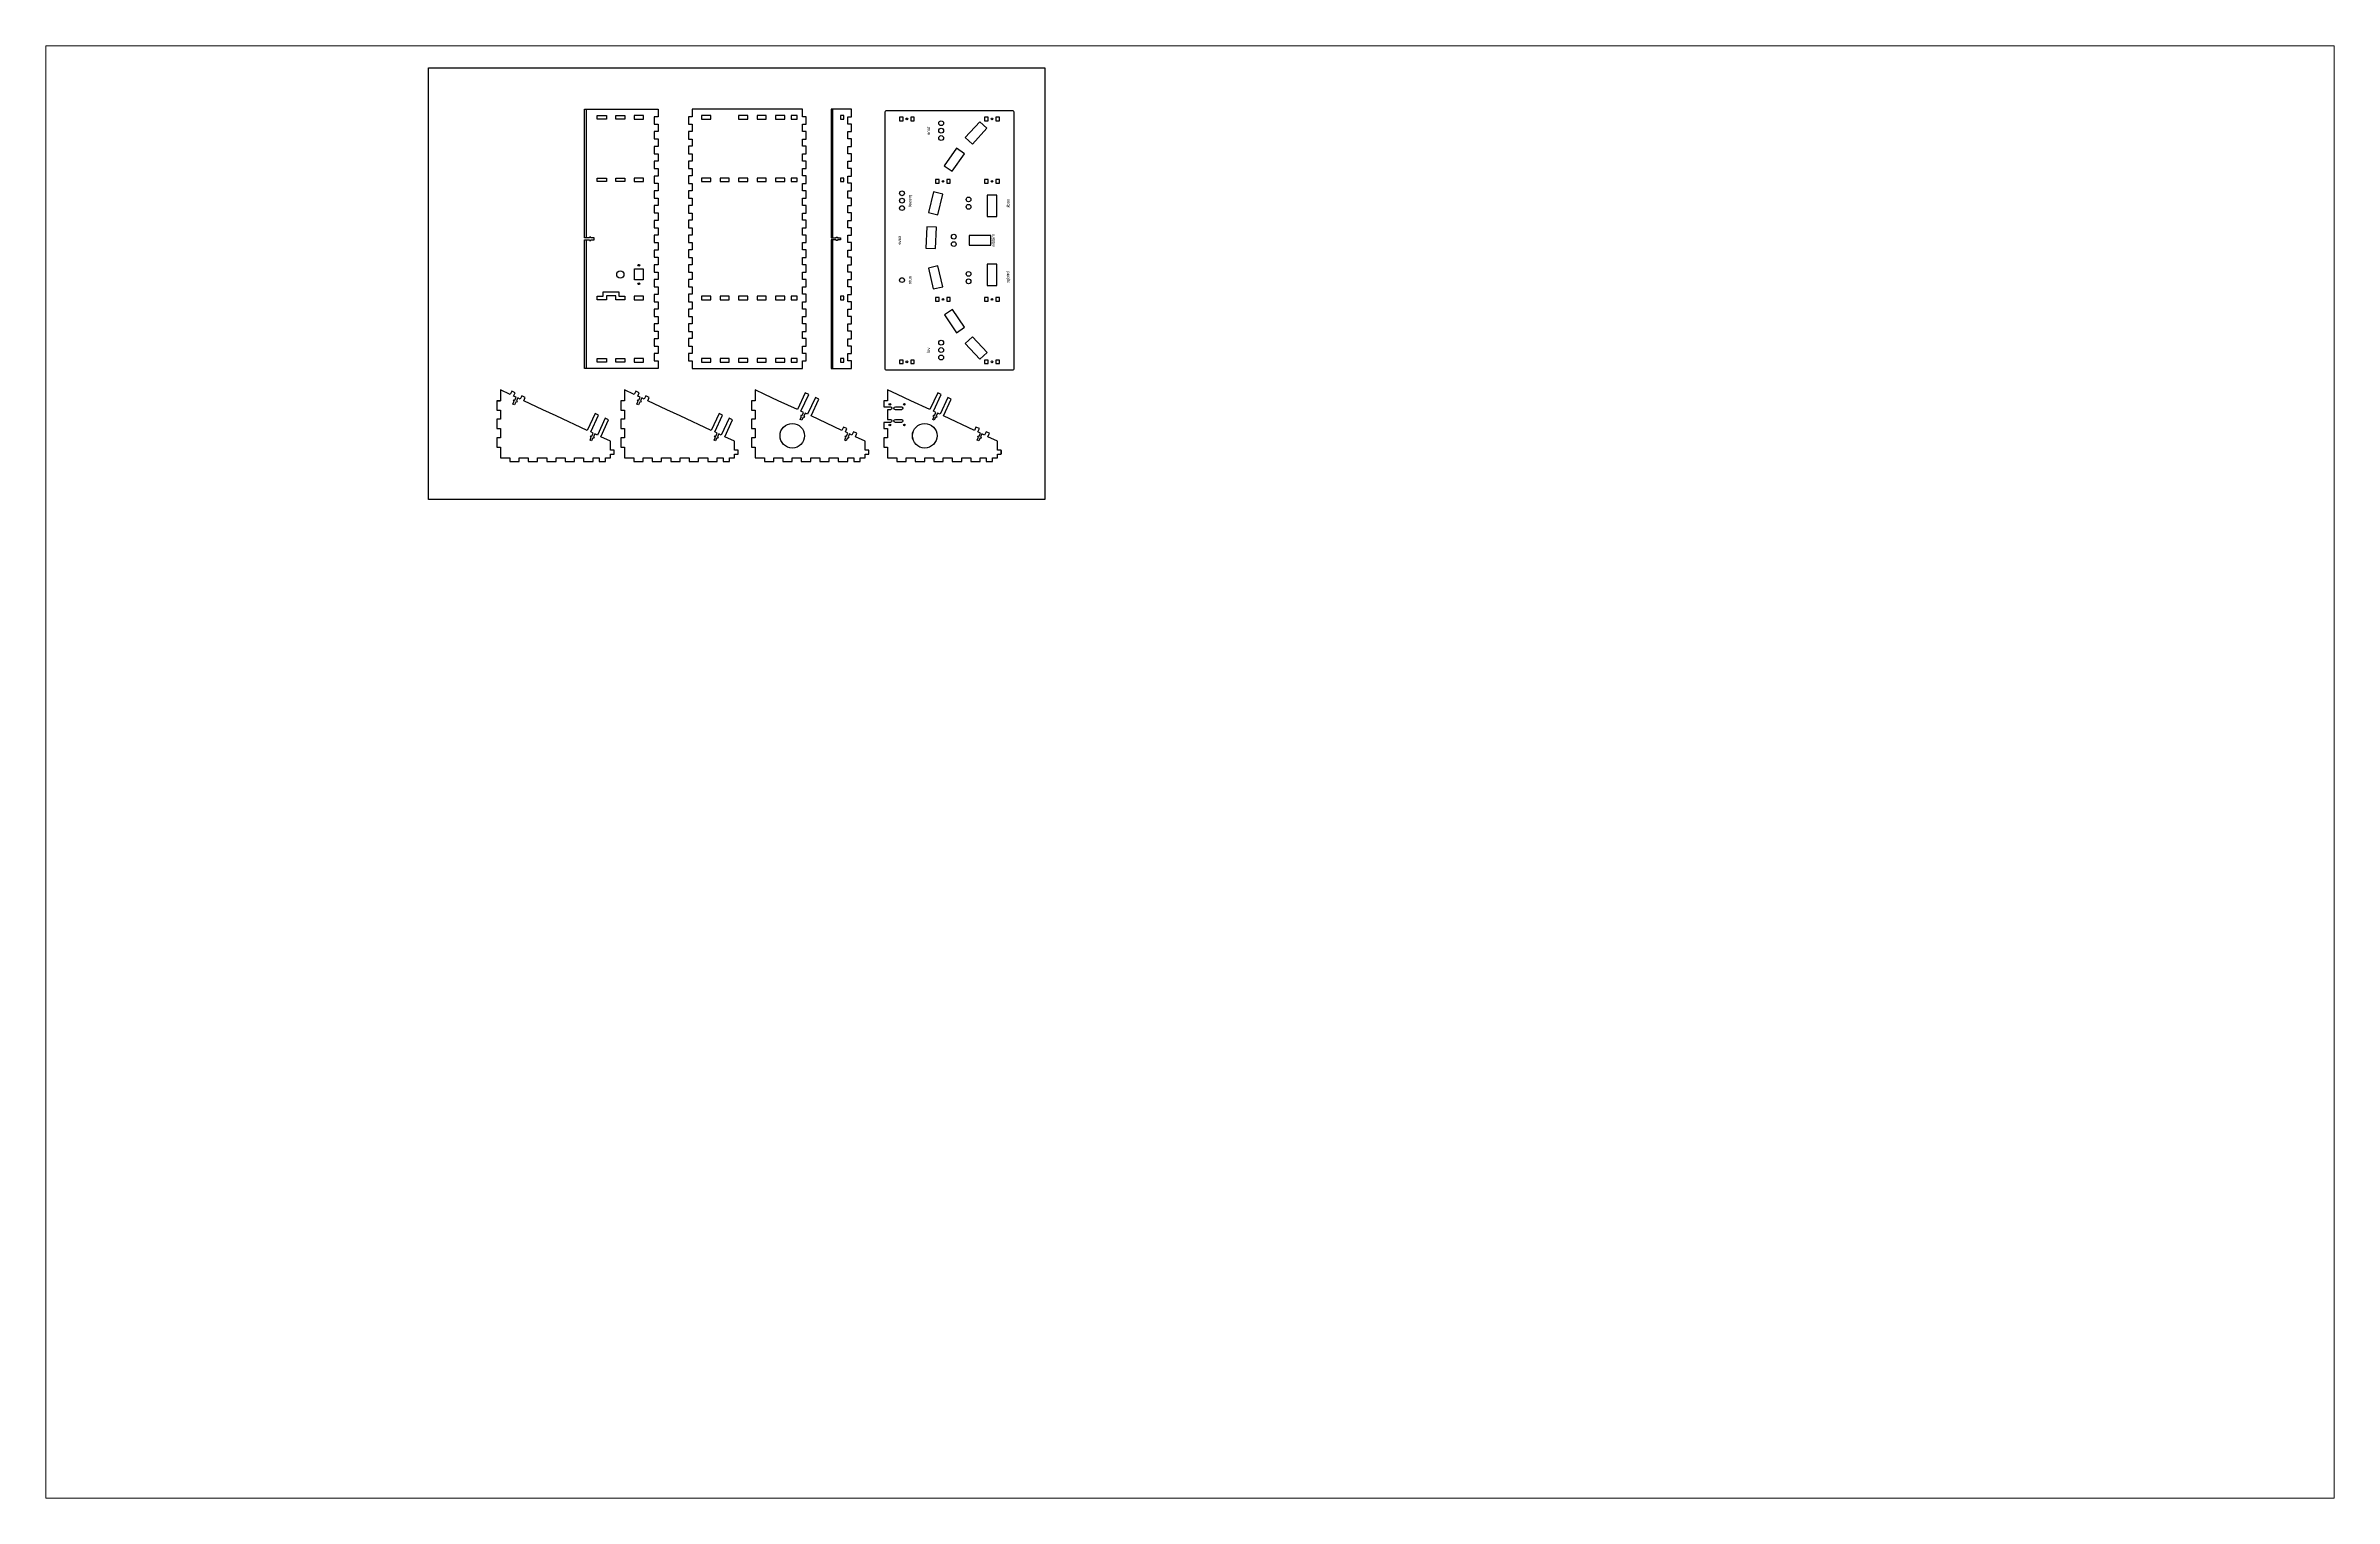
# Paper-space layout 'Sheet1' of a CAD drawing. Header units: millimetres. Extents: x 40 to 364, y 26 to 231.
# The model-space entities are those that its viewports show. They can reach past a viewport. Long polylines and large blocks are cut down to what shows.
import ezdxf
from ezdxf.enums import TextEntityAlignment as Align

# ---------------------------------------------------------------- set-up
doc = ezdxf.new("R2010")
doc.units = ezdxf.units.MM
doc.layers.get('0').update_dxf_attribs({"color": 5})
doc.layers.add('Holes', color=1, linetype='Continuous')
doc.layers.add('text', color=250, linetype='Continuous')
doc.layers.add('TabGuides', color=3, linetype='Continuous', plot=False)
doc.styles.get("Standard").update_dxf_attribs({"font": 'Arial.ttf'})

msp = doc.modelspace()

# ---------------------------------------------------------------- linework, layer by layer
for points in [[(-524, 325.2), (-521.1, 325.2), (-516, 325.2), (-516, 323.9), (-513.8, 323.9), (-513.8, 325.2), (-508.8, 325.2), (-508.8, 328), (-513.8, 328), (-513.8, 329.2), (-516, 329.2), (-516, 328), (-521.1, 328), (-524, 328), (-524, 536.7), (-405, 536.7), (-405, 524.5), (-411, 524.5), (-411, 512.7), (-405, 512.7), (-405, 500.5), (-411, 500.5), (-411, 488.7), (-405, 488.7), (-405, 476.5), (-411, 476.5), (-411, 464.7), (-405, 464.7), (-405, 452.5), (-411, 452.5), (-411, 440.7), (-405, 440.7), (-405, 428.5), (-411, 428.5), (-411, 416.7), (-405, 416.7), (-405, 404.5), (-411, 404.5), (-411, 392.7), (-405, 392.7), (-405, 380.5), (-411, 380.5), (-411, 368.7), (-405, 368.7), (-405, 356.5), (-411, 356.5), (-411, 344.7), (-405, 344.7), (-405, 332.5), (-411, 332.5), (-411, 320.7), (-405, 320.7), (-405, 308.5), (-411, 308.5), (-411, 296.7), (-405, 296.7), (-405, 284.5), (-411, 284.5), (-411, 272.7), (-405, 272.7), (-405, 260.5), (-411, 260.5), (-411, 248.7), (-405, 248.7), (-405, 236.5), (-411, 236.5), (-411, 224.7), (-405, 224.7), (-405, 212.5), (-411, 212.5), (-411, 200.7), (-405, 200.7), (-405, 188.5), (-411, 188.5), (-411, 176.7), (-405, 176.7), (-405, 164.5), (-411, 164.5), (-411, 152.7), (-405, 152.7), (-405, 140.5), (-411, 140.5), (-411, 128.7), (-405, 128.7), (-405, 116.5), (-524, 116.5)], [(-349.4, 524.7), (-355.4, 524.7), (-355.4, 512.5), (-349.4, 512.5), (-349.4, 500.7), (-355.4, 500.7), (-355.4, 488.5), (-349.4, 488.5), (-349.4, 476.7), (-355.4, 476.7), (-355.4, 464.5), (-349.4, 464.5), (-349.4, 452.7), (-355.4, 452.7), (-355.4, 440.5), (-349.4, 440.5), (-349.4, 428.7), (-355.4, 428.7), (-355.4, 416.5), (-349.4, 416.5), (-349.4, 404.7), (-355.4, 404.7), (-355.4, 392.5), (-349.4, 392.5), (-349.4, 380.7), (-355.4, 380.7), (-355.4, 368.5), (-349.4, 368.5), (-349.4, 356.7), (-355.4, 356.7), (-355.4, 344.5), (-349.4, 344.5), (-349.4, 332.7), (-355.4, 332.7), (-355.4, 320.5), (-349.4, 320.5), (-349.4, 308.7), (-355.4, 308.7), (-355.4, 296.5), (-349.4, 296.5), (-349.4, 284.7), (-355.4, 284.7), (-355.4, 272.5), (-349.4, 272.5), (-349.4, 260.7), (-355.4, 260.7), (-355.4, 248.5), (-349.4, 248.5), (-349.4, 236.7), (-355.4, 236.7), (-355.4, 224.5), (-349.4, 224.5), (-349.4, 212.7), (-355.4, 212.7), (-355.4, 200.5), (-349.4, 200.5), (-349.4, 188.7), (-355.4, 188.7), (-355.4, 176.5), (-349.4, 176.5), (-349.4, 164.7), (-355.4, 164.7), (-355.4, 152.5), (-349.4, 152.5), (-349.4, 140.7), (-355.4, 140.7), (-355.4, 128.5), (-349.4, 128.5), (-349.4, 116.5), (-170.8, 116.5), (-170.8, 128.5), (-164.8, 128.5), (-164.8, 140.7), (-170.8, 140.7), (-170.8, 152.5), (-164.8, 152.5), (-164.8, 164.7), (-170.8, 164.7), (-170.8, 176.5), (-164.8, 176.5), (-164.8, 188.7), (-170.8, 188.7), (-170.8, 200.5), (-164.8, 200.5), (-164.8, 212.7), (-170.8, 212.7), (-170.8, 224.5), (-164.8, 224.5), (-164.8, 236.7), (-170.8, 236.7), (-170.8, 248.5), (-164.8, 248.5), (-164.8, 260.7), (-170.8, 260.7), (-170.8, 272.5), (-164.8, 272.5), (-164.8, 284.7), (-170.8, 284.7), (-170.8, 296.5), (-164.8, 296.5), (-164.8, 308.7), (-170.8, 308.7), (-170.8, 320.5), (-164.8, 320.5), (-164.8, 332.7), (-170.8, 332.7), (-170.8, 344.5), (-164.8, 344.5), (-164.8, 356.7), (-170.8, 356.7), (-170.8, 368.5), (-164.8, 368.5), (-164.8, 380.7), (-170.8, 380.7), (-170.8, 392.5), (-164.8, 392.5), (-164.8, 404.7), (-170.8, 404.7), (-170.8, 416.5), (-164.8, 416.5), (-164.8, 428.7), (-170.8, 428.7), (-170.8, 440.5), (-164.8, 440.5), (-164.8, 452.7), (-170.8, 452.7), (-170.8, 464.5), (-164.8, 464.5), (-164.8, 476.7), (-170.8, 476.7), (-170.8, 488.5), (-164.8, 488.5), (-164.8, 500.7), (-170.8, 500.7), (-170.8, 512.5), (-164.8, 512.5), (-164.8, 524.7), (-170.8, 524.7), (-170.8, 536.7), (-349.4, 536.7)], [(-116.2, 325.2), (-121.3, 325.2), (-124.2, 325.2), (-124.2, 116.5), (-91.2, 116.5), (-91.2, 128.7), (-97.2, 128.7), (-97.2, 140.5), (-91.2, 140.5), (-91.2, 152.7), (-97.2, 152.7), (-97.2, 164.5), (-91.2, 164.5), (-91.2, 176.7), (-97.2, 176.7), (-97.2, 188.5), (-91.2, 188.5), (-91.2, 200.7), (-97.2, 200.7), (-97.2, 212.5), (-91.2, 212.5), (-91.2, 224.7), (-97.2, 224.7), (-97.2, 236.5), (-91.2, 236.5), (-91.2, 248.7), (-97.2, 248.7), (-97.2, 260.5), (-91.2, 260.5), (-91.2, 272.7), (-97.2, 272.7), (-97.2, 284.5), (-91.2, 284.5), (-91.2, 296.7), (-97.2, 296.7), (-97.2, 308.5), (-91.2, 308.5), (-91.2, 320.7), (-97.2, 320.7), (-97.2, 332.5), (-91.2, 332.5), (-91.2, 344.7), (-97.2, 344.7), (-97.2, 356.5), (-91.2, 356.5), (-91.2, 368.7), (-97.2, 368.7), (-97.2, 380.5), (-91.2, 380.5), (-91.2, 392.7), (-97.2, 392.7), (-97.2, 404.5), (-91.2, 404.5), (-91.2, 416.7), (-97.2, 416.7), (-97.2, 428.5), (-91.2, 428.5), (-91.2, 440.7), (-97.2, 440.7), (-97.2, 452.5), (-91.2, 452.5), (-91.2, 464.7), (-97.2, 464.7), (-97.2, 476.5), (-91.2, 476.5), (-91.2, 488.7), (-97.2, 488.7), (-97.2, 500.5), (-91.2, 500.5), (-91.2, 512.7), (-97.2, 512.7), (-97.2, 524.5), (-91.2, 524.5), (-91.2, 536.7), (-124.2, 536.7), (-124.2, 328), (-121.3, 328), (-116.2, 328), (-116.2, 329.2), (-114, 329.2), (-114, 328), (-109, 328), (-109, 325.2), (-114, 325.2), (-114, 323.9), (-116.2, 323.9)], [(-660.6, -11.1), (-660.6, -28.5), (-645.6, -28.5), (-645.6, -34.5), (-630.4, -34.5), (-630.4, -28.5), (-615.6, -28.5), (-615.6, -34.5), (-600.4, -34.5), (-600.4, -28.5), (-585.6, -28.5), (-585.6, -34.5), (-570.4, -34.5), (-570.4, -28.5), (-555.6, -28.5), (-555.6, -34.5), (-540.4, -34.5), (-540.4, -28.5), (-525.6, -28.5), (-525.6, -34.5), (-510.4, -34.5), (-510.4, -28.5), (-500.6, -28.5), (-500.6, -34.5), (-490.4, -34.5), (-490.4, -28.5), (-482.1, -28.5), (-482.1, -22.5), (-476.1, -22.5), (-476.1, -16.3), (-482.1, -16.3), (-482.1, -4.4), (-482.1, -1.6), (-497.8, 5.7), (-485.1, 32.9), (-490.8, 35.6), (-503.4, 8.4), (-507.5, 10.3), (-509.7, 5.6), (-508.6, 5), (-509.5, 3), (-510.6, 3.6), (-512.8, -1), (-515.3, 0.2), (-513.2, 4.7), (-514.3, 5.3), (-513.4, 7.3), (-512.2, 6.7), (-510, 11.5), (-514.1, 13.4), (-501.4, 40.5), (-507.1, 43.2), (-519.7, 16), (-570, 39.4), (-591.7, 49.5), (-622.9, 64.1), (-620.4, 69.5), (-626, 72.1), (-628.5, 66.7), (-632.6, 68.6), (-634.8, 63.9), (-633.7, 63.4), (-634.6, 61.4), (-635.7, 61.9), (-637.8, 57.4), (-640.4, 58.5), (-638.3, 63.1), (-639.4, 63.6), (-638.5, 65.6), (-637.3, 65.1), (-635.1, 69.8), (-639.2, 71.7), (-636.7, 77.1), (-642.3, 79.7), (-644.8, 74.3), (-660.6, 81.7), (-660.6, 64.1), (-666.6, 64.1), (-666.6, 48.9), (-660.6, 48.9), (-660.6, 34.1), (-666.6, 34.1), (-666.6, 18.9), (-660.6, 18.9), (-660.6, 4.1), (-666.6, 4.1), (-666.6, -11.1)], [(-459.4, -11.1), (-459.4, -28.5), (-444.4, -28.5), (-444.4, -34.5), (-429.2, -34.5), (-429.2, -28.5), (-414.4, -28.5), (-414.4, -34.5), (-399.2, -34.5), (-399.2, -28.5), (-384.4, -28.5), (-384.4, -34.5), (-369.2, -34.5), (-369.2, -28.5), (-354.4, -28.5), (-354.4, -34.5), (-339.2, -34.5), (-339.2, -28.5), (-324.4, -28.5), (-324.4, -34.5), (-309.2, -34.5), (-309.2, -28.5), (-299.4, -28.5), (-299.4, -34.5), (-289.2, -34.5), (-289.2, -28.5), (-280.9, -28.5), (-280.9, -22.5), (-274.9, -22.5), (-274.9, -16.3), (-280.9, -16.3), (-280.9, -4.4), (-280.9, -1.6), (-296.6, 5.7), (-284, 32.9), (-289.6, 35.6), (-302.3, 8.4), (-306.3, 10.3), (-308.5, 5.6), (-307.4, 5), (-308.3, 3), (-309.5, 3.6), (-311.6, -1), (-314.1, 0.2), (-312, 4.7), (-313.1, 5.3), (-312.2, 7.3), (-311.1, 6.7), (-308.9, 11.5), (-313, 13.4), (-300.3, 40.5), (-305.9, 43.2), (-318.6, 16), (-368.8, 39.4), (-390.5, 49.5), (-421.7, 64.1), (-419.2, 69.5), (-424.8, 72.1), (-427.3, 66.7), (-431.4, 68.6), (-433.6, 63.9), (-432.5, 63.4), (-433.4, 61.4), (-434.5, 61.9), (-436.7, 57.4), (-439.2, 58.5), (-437.1, 63.1), (-438.2, 63.6), (-437.3, 65.6), (-436.2, 65.1), (-434, 69.8), (-438, 71.7), (-435.5, 77.1), (-441.1, 79.7), (-443.7, 74.3), (-459.4, 81.7), (-459.4, 64.1), (-465.4, 64.1), (-465.4, 48.9), (-459.4, 48.9), (-459.4, 34.1), (-465.4, 34.1), (-465.4, 18.9), (-459.4, 18.9), (-459.4, 4.1), (-465.4, 4.1), (-465.4, -11.1)], [(-63, -16.3), (-69, -16.3), (-69, -4.4), (-69, -1.6), (-84.7, 5.7), (-82.2, 11.2), (-87.8, 13.8), (-90.4, 8.4), (-94.4, 10.3), (-96.6, 5.6), (-95.5, 5), (-96.4, 3), (-97.6, 3.6), (-99.7, -1), (-102.2, 0.2), (-100.1, 4.7), (-101.2, 5.3), (-100.3, 7.3), (-99.2, 6.7), (-97, 11.5), (-101.1, 13.4), (-98.5, 18.8), (-104.1, 21.4), (-106.7, 16), (-156.8, 39.3), (-144.1, 66.5), (-149.7, 69.2), (-162.4, 42), (-166.5, 43.9), (-168.7, 39.2), (-167.6, 38.6), (-168.5, 36.6), (-169.6, 37.2), (-171.7, 32.6), (-174.3, 33.8), (-172.2, 38.3), (-173.3, 38.9), (-172.4, 40.9), (-171.2, 40.3), (-169, 45.1), (-173.1, 47), (-160.4, 74.1), (-166.1, 76.8), (-178.7, 49.6), (-209.9, 64.1), (-231.7, 74.3), (-247.5, 81.7), (-247.5, 64.1), (-253.5, 64.1), (-253.5, 48.9), (-247.5, 48.9), (-247.5, 34.1), (-253.5, 34.1), (-253.5, 18.9), (-247.5, 18.9), (-247.5, 4.1), (-253.5, 4.1), (-253.5, -11.1), (-247.5, -11.1), (-247.5, -28.5), (-232.5, -28.5), (-232.5, -34.5), (-217.3, -34.5), (-217.3, -28.5), (-202.5, -28.5), (-202.5, -34.5), (-187.3, -34.5), (-187.3, -28.5), (-172.5, -28.5), (-172.5, -34.5), (-157.3, -34.5), (-157.3, -28.5), (-142.5, -28.5), (-142.5, -34.5), (-127.3, -34.5), (-127.3, -28.5), (-112.5, -28.5), (-112.5, -34.5), (-97.3, -34.5), (-97.3, -28.5), (-87.5, -28.5), (-87.5, -34.5), (-77.3, -34.5), (-77.3, -28.5), (-69, -28.5), (-69, -22.5), (-63, -22.5), (-63, -16.3)]]:
    msp.add_lwpolyline(points, close=True)
msp.add_lwpolyline([(172.9, 117.1), (172.9, 531.1, 0.414214), (169.8, 534.2), (-34.2, 534.2, 0.414214), (-37.3, 531.1), (-37.3, 117.1, 0.414214), (-34.2, 114), (169.8, 114, 0.414214)], format="xyb", close=True)
msp.add_lwpolyline([(151.8, -16.3), (145.9, -16.3), (145.9, -4.4), (145.9, -1.6), (130.2, 5.7), (132.7, 11.2), (127.1, 13.8), (124.6, 8.4), (120.5, 10.3), (118.3, 5.6), (119.4, 5), (118.5, 3), (117.4, 3.6), (115.3, -1), (112.7, 0.2), (114.8, 4.7), (113.7, 5.3), (114.6, 7.3), (115.8, 6.7), (118, 11.5), (113.9, 13.4), (116.4, 18.8), (110.8, 21.4), (108.3, 16), (58.1, 39.3), (70.8, 66.5), (65.2, 69.2), (52.5, 42), (48.4, 43.9), (46.2, 39.2), (47.4, 38.6), (46.4, 36.6), (45.3, 37.2), (43.2, 32.6), (40.7, 33.8), (42.8, 38.3), (41.6, 38.9), (42.6, 40.9), (43.7, 40.3), (45.9, 45.1), (41.8, 47), (54.5, 74.1), (48.9, 76.8), (36.2, 49.6), (5, 64.1), (-16.7, 74.3), (-32.6, 81.7), (-32.6, 64.1), (-38.6, 64.1), (-38.6, 54.4), (-38.6, 54.2), (-34, 54.2), (-28, 54.2, -1), (-28, 49.4), (-32.6, 49.4), (-32.6, 48.5), (-32.6, 34.5), (-32.6, 33.7), (-28, 33.7, -1), (-28, 28.9), (-34, 28.9), (-38.6, 28.9), (-38.6, 18.9), (-32.6, 18.9), (-32.6, 4.1), (-38.6, 4.1), (-38.6, -11.1), (-32.6, -11.1), (-32.6, -28.5), (-17.6, -28.5), (-17.6, -34.5), (-2.4, -34.5), (-2.4, -28.5), (12.4, -28.5), (12.4, -34.5), (27.6, -34.5), (27.6, -28.5), (42.4, -28.5), (42.4, -34.5), (57.6, -34.5), (57.6, -28.5), (72.4, -28.5), (72.4, -34.5), (87.6, -34.5), (87.6, -28.5), (102.4, -28.5), (102.4, -34.5), (117.6, -34.5), (117.6, -28.5), (127.4, -28.5), (127.4, -34.5), (137.6, -34.5), (137.6, -28.5), (145.9, -28.5), (145.9, -22.5), (151.9, -22.5), (151.9, -16.4)], format="xyb")
for points in [[(-666.5, 64), (-660.5, 64)], [(-476.2, -22.4), (-476.2, -16.4)], [(151.7, -16.5), (151.7, -22.3)]]:
    msp.add_lwpolyline(points)
at = {"layer": 'Holes'}
msp.add_line((-473.6, 233.8), (-473.6, 233.8), dxfattribs=at)
msp.add_line((-473.6, 233.8), (-473.6, 233.8), dxfattribs=at)
msp.add_line((-473.6, 233.8), (-473.6, 233.8), dxfattribs=at)
msp.add_line((-473.6, 233.8), (-473.6, 233.8), dxfattribs=at)
msp.add_line((-473.6, 233.8), (-473.6, 233.8), dxfattribs=at)
msp.add_line((-473.6, 233.8), (-473.6, 233.8), dxfattribs=at)
msp.add_line((-473.6, 233.8), (-473.6, 233.8), dxfattribs=at)
msp.add_line((-473.6, 233.8), (-473.6, 233.8), dxfattribs=at)
msp.add_line((-473.6, 233.8), (-473.6, 233.8), dxfattribs=at)
msp.add_line((-473.6, 233.8), (-473.6, 233.8), dxfattribs=at)
msp.add_line((-473.6, 233.8), (-473.6, 233.8), dxfattribs=at)
msp.add_line((-473.6, 233.8), (-473.6, 233.8), dxfattribs=at)
msp.add_line((-473.6, 233.8), (-473.6, 233.8), dxfattribs=at)
msp.add_line((-473.6, 233.8), (-473.6, 233.8), dxfattribs=at)
msp.add_line((-473.6, 233.8), (-473.6, 233.8), dxfattribs=at)
msp.add_line((-473.6, 233.8), (-473.6, 233.8), dxfattribs=at)
msp.add_line((-473.6, 233.8), (-473.6, 233.8), dxfattribs=at)
msp.add_line((-473.6, 233.8), (-473.6, 233.8), dxfattribs=at)
msp.add_line((-473.6, 233.8), (-473.6, 233.8), dxfattribs=at)
msp.add_line((-473.6, 233.8), (-473.6, 233.8), dxfattribs=at)
msp.add_line((-473.6, 233.8), (-473.6, 233.8), dxfattribs=at)
msp.add_line((-473.6, 233.8), (-473.6, 233.8), dxfattribs=at)
msp.add_line((-473.6, 233.8), (-473.6, 233.8), dxfattribs=at)
msp.add_line((-473.6, 233.8), (-473.6, 233.8), dxfattribs=at)
msp.add_line((-473.6, 233.8), (-473.6, 233.8), dxfattribs=at)
msp.add_line((-473.6, 233.8), (-473.6, 233.8), dxfattribs=at)
msp.add_line((-473.6, 233.8), (-473.6, 233.8), dxfattribs=at)
msp.add_line((-473.6, 233.8), (-473.6, 233.8), dxfattribs=at)
msp.add_line((-473.6, 233.8), (-473.6, 233.8), dxfattribs=at)
msp.add_line((-473.6, 233.8), (-473.6, 233.8), dxfattribs=at)
for points in [[(-488.7, 526.5), (-488.7, 520.7), (-503.5, 520.7), (-503.5, 526.5)], [(-473.5, 526.5), (-458.7, 526.5), (-458.7, 520.7), (-473.5, 520.7)], [(-428.7, 520.7), (-428.7, 526.5), (-443.5, 526.5), (-443.5, 520.7)], [(-334.2, 520.7), (-319.4, 520.7), (-319.4, 526.5), (-334.2, 526.5)], [(-274.2, 520.7), (-259.4, 520.7), (-259.4, 526.5), (-274.2, 526.5)], [(-244.2, 520.7), (-229.4, 520.7), (-229.4, 526.5), (-244.2, 526.5)], [(-214.2, 520.7), (-199.4, 520.7), (-199.4, 526.5), (-214.2, 526.5)], [(-189.2, 520.7), (-179.4, 520.7), (-179.4, 526.5), (-189.2, 526.5)], [(-103.4, 526.5), (-109.2, 526.5), (-109.2, 520.7), (-103.4, 520.7)], [(-7.3, 524), (-13.1, 524), (-13.1, 518.2), (-7.3, 518.2)], [(10.7, 524), (4.9, 524), (4.9, 518.2), (10.7, 518.2)], [(130.7, 524), (124.9, 524), (124.9, 518.2), (130.7, 518.2)], [(148.7, 524), (142.9, 524), (142.9, 518.2), (148.7, 518.2)], [(93.5, 490.9), (105.2, 480.3), (128.6, 506), (117, 516.6)], [(92.4, 464.6), (79.4, 473.7), (59.4, 445.2), (72.4, 436.1)], [(-488.7, 419.4), (-503.5, 419.4), (-503.5, 425.2), (-488.7, 425.2)], [(-473.5, 425.2), (-458.7, 425.2), (-458.7, 419.4), (-473.5, 419.4)], [(-428.7, 419.4), (-428.7, 425.2), (-443.5, 425.2), (-443.5, 419.4)], [(-334.2, 419.4), (-319.4, 419.4), (-319.4, 425.2), (-334.2, 425.2)], [(-304.2, 419.4), (-289.4, 419.4), (-289.4, 425.2), (-304.2, 425.2)], [(-274.2, 419.4), (-259.4, 419.4), (-259.4, 425.2), (-274.2, 425.2)], [(-244.2, 419.4), (-229.4, 419.4), (-229.4, 425.2), (-244.2, 425.2)], [(-214.2, 419.4), (-199.4, 419.4), (-199.4, 425.2), (-214.2, 425.2)], [(-189.2, 419.4), (-179.4, 419.4), (-179.4, 425.2), (-189.2, 425.2)], [(-103.4, 425.2), (-109.2, 425.2), (-109.2, 419.4), (-103.4, 419.4)], [(51.2, 422.7), (45.4, 422.7), (45.4, 416.9), (51.2, 416.9)], [(69.2, 422.7), (63.4, 422.7), (63.4, 416.9), (69.2, 416.9)], [(130.7, 422.7), (124.9, 422.7), (124.9, 416.9), (130.7, 416.9)], [(148.7, 422.7), (142.9, 422.7), (142.9, 416.9), (148.7, 416.9)], [(33.6, 369.1), (48.9, 365.3), (57.1, 399.2), (41.7, 402.9)], [(128.9, 362.6), (144.7, 362.6), (144.7, 397.4), (128.9, 397.4)], [(46.8, 345.5), (31, 346.3), (29.2, 311.6), (45, 310.8)], [(134.7, 316.2), (134.7, 332), (99.9, 332), (99.9, 316.2)], [(-428.9, 259.9), (-443.2, 259.9), (-443.2, 277.7), (-428.9, 277.7)], [(49.1, 282.8), (33.7, 279.2), (41.6, 245.3), (57, 248.9)], [(144.7, 285.6), (128.9, 285.6), (128.9, 250.8), (144.7, 250.8)], [(-473.5, 227.9), (-473.5, 233.9), (-488.7, 233.9), (-488.7, 227.9), (-503.5, 227.9), (-503.5, 233.7), (-493.7, 233.7), (-493.7, 240.7), (-468.4, 240.7), (-468.4, 233.7), (-458.7, 233.7), (-458.7, 227.9)], [(-443.5, 227.9), (-428.7, 227.9), (-428.7, 233.7), (-443.5, 233.7)], [(-334.2, 227.9), (-319.4, 227.9), (-319.4, 233.7), (-334.2, 233.7)], [(-304.2, 227.9), (-289.4, 227.9), (-289.4, 233.7), (-304.2, 233.7)], [(-274.2, 227.9), (-259.4, 227.9), (-259.4, 233.7), (-274.2, 233.7)], [(-244.2, 227.9), (-229.4, 227.9), (-229.4, 233.7), (-244.2, 233.7)], [(-214.2, 227.9), (-199.4, 227.9), (-199.4, 233.7), (-214.2, 233.7)], [(-189.2, 227.9), (-179.4, 227.9), (-179.4, 233.7), (-189.2, 233.7)], [(-109.2, 227.9), (-103.4, 227.9), (-103.4, 233.7), (-109.2, 233.7)], [(51.2, 231.2), (45.4, 231.2), (45.4, 225.4), (51.2, 225.4)], [(69.2, 231.2), (63.4, 231.2), (63.4, 225.4), (69.2, 225.4)], [(130.7, 231.2), (124.9, 231.2), (124.9, 225.4), (130.7, 225.4)], [(148.7, 231.2), (142.9, 231.2), (142.9, 225.4), (148.7, 225.4)], [(79.3, 174.4), (92.3, 183.4), (72.5, 212.1), (59.5, 203.1)], [(104.9, 167.7), (93.4, 156.9), (117.2, 131.5), (128.7, 142.3)], [(-488.7, 126.7), (-503.5, 126.7), (-503.5, 132.5), (-488.7, 132.5)], [(-458.7, 132.5), (-458.7, 126.7), (-473.5, 126.7), (-473.5, 132.5)], [(-428.7, 126.7), (-428.7, 132.5), (-443.5, 132.5), (-443.5, 126.7)], [(-334.2, 126.7), (-319.4, 126.7), (-319.4, 132.5), (-334.2, 132.5)], [(-304.2, 126.7), (-289.4, 126.7), (-289.4, 132.5), (-304.2, 132.5)], [(-274.2, 126.7), (-259.4, 126.7), (-259.4, 132.5), (-274.2, 132.5)], [(-244.2, 126.7), (-229.4, 126.7), (-229.4, 132.5), (-244.2, 132.5)], [(-214.2, 126.7), (-199.4, 126.7), (-199.4, 132.5), (-214.2, 132.5)], [(-189.2, 126.7), (-179.4, 126.7), (-179.4, 132.5), (-189.2, 132.5)], [(-103.4, 132.5), (-109.2, 132.5), (-109.2, 126.7), (-103.4, 126.7)], [(-7.3, 130), (-13.1, 130), (-13.1, 124.2), (-7.3, 124.2)], [(10.7, 130), (4.9, 130), (4.9, 124.2), (10.7, 124.2)], [(124.9, 124.2), (130.7, 124.2), (130.7, 130), (124.9, 130)], [(142.9, 124.2), (148.7, 124.2), (148.7, 130), (142.9, 130)]]:
    msp.add_lwpolyline(points, close=True, dxfattribs=at)
msp.add_lwpolyline([(-16, 54.2), (-10, 54.2, -1), (-10, 49.4), (-16, 49.4), (-20, 49.4, -1), (-20, 54.2)], format="xyb", close=True, dxfattribs=at)
at = {"layer": 'Holes', "extrusion": (0, 0, -1)}
msp.add_lwpolyline([(16, 28.9), (20, 28.9, 1), (20, 33.7), (16, 33.7), (10, 33.7, 1), (10, 28.9)], format="xyb", close=True, dxfattribs=at)
at = {"layer": 'Holes'}
for centre, radius in [((-1.2, 521.1), 1.4), ((136.8, 521.1), 1.4), ((54.4, 514.1), 3.9), ((54.4, 502.1), 3.9), ((54.4, 490.1), 3.9), ((57.3, 419.8), 1.4), ((136.8, 419.8), 1.4), ((-9.2, 400.5), 3.9), ((-9.2, 388.5), 3.9), ((-9.2, 376.5), 3.9), ((98.8, 390.5), 3.9), ((98.8, 378.5), 3.9), ((74.8, 330.1), 3.9), ((74.8, 318.1), 3.9), ((-466.1, 268.8), 5.9), ((-436.1, 283.8), 1.4), ((-9.2, 259.7), 3.9), ((98.8, 269.7), 3.9), ((98.8, 257.7), 3.9), ((-436.1, 253.8), 1.4), ((57.3, 228.3), 1.4), ((136.8, 228.3), 1.4), ((54.4, 158.2), 3.9), ((54.4, 146.2), 3.9), ((-1.2, 127.1), 1.4), ((54.4, 134.2), 3.9), ((136.8, 127.1), 1.4), ((-28.8, 58.2), 1.4), ((-5.4, 58.2), 1.4), ((-187.2, 7.2), 19.9), ((-28.8, 24.7), 1.4), ((-5.4, 24.7), 1.4), ((27.7, 7.2), 20), ((27.7, 7.2), 19.9)]:
    msp.add_circle(centre, radius, dxfattribs=at)
at = {"layer": 'TabGuides'}
msp.add_lwpolyline([(222.7, -96.2), (-777.3, -96.2), (-777.3, 603.8), (222.7, 603.8)], close=True, dxfattribs=at)
at = {"layer": 'text'}
for p, q in [((-521.1, 536.6), (-521.1, 536.7)), ((-521.1, 328.1), (-521.1, 536.6)), ((-121.3, 536.6), (-121.3, 536.7)), ((-121.3, 328.1), (-121.3, 536.6)), ((-121.3, 328.1), (-121.3, 536.6)), ((-121.3, 328.1), (-121.3, 536.6)), ((-121.3, 328.1), (-121.3, 536.6)), ((-121.3, 328.1), (-121.3, 536.6)), ((-121.3, 328.1), (-121.3, 536.6)), ((-121.3, 328.1), (-121.3, 536.6)), ((-121.3, 328.1), (-121.3, 536.6)), ((-121.3, 328.1), (-121.3, 536.6)), ((-121.3, 328.1), (-121.3, 536.6)), ((-121.3, 328.1), (-121.3, 536.6)), ((-121.3, 328.1), (-121.3, 536.6)), ((-121.3, 328.1), (-121.3, 536.6)), ((-121.3, 328.1), (-121.3, 536.6)), ((-121.3, 328.1), (-121.3, 536.6)), ((-121.3, 328.1), (-121.3, 536.6)), ((-121.3, 328.1), (-121.3, 536.6)), ((-121.3, 328.1), (-121.3, 536.6)), ((-121.3, 328.1), (-121.3, 536.6)), ((-121.3, 328.1), (-121.3, 536.6)), ((-121.3, 328.1), (-121.3, 536.6)), ((-121.3, 328.1), (-121.3, 536.6)), ((-121.3, 328.1), (-121.3, 536.6)), ((-121.3, 328.1), (-121.3, 536.6)), ((-121.3, 328.1), (-121.3, 536.6)), ((-121.3, 328.1), (-121.3, 536.6)), ((-121.3, 328.1), (-121.3, 536.6)), ((-521.1, 328.1), (-521.1, 328)), ((-521.1, 325.1), (-521.1, 325.2)), ((-521.1, 116.6), (-521.1, 325.1)), ((-521.1, 116.6), (-521.1, 325.1)), ((-521.1, 116.6), (-521.1, 325.1)), ((-121.3, 328.1), (-121.3, 328)), ((-121.3, 325.1), (-121.3, 325.2)), ((-121.3, 116.6), (-121.3, 325.1)), ((-121.3, 116.6), (-121.3, 325.1)), ((-121.3, 116.6), (-121.3, 325.1)), ((-121.3, 116.6), (-121.3, 325.1)), ((-121.3, 116.6), (-121.3, 325.1)), ((-121.3, 116.6), (-121.3, 325.1)), ((-121.3, 116.6), (-121.3, 325.1)), ((-121.3, 116.6), (-121.3, 325.1)), ((-121.3, 116.6), (-121.3, 325.1)), ((-121.3, 116.6), (-121.3, 325.1)), ((-121.3, 116.6), (-121.3, 325.1)), ((-121.3, 116.6), (-121.3, 325.1)), ((-121.3, 116.6), (-121.3, 325.1)), ((-121.3, 116.6), (-121.3, 325.1)), ((-121.3, 116.6), (-121.3, 325.1)), ((-121.3, 116.6), (-121.3, 325.1)), ((-121.3, 116.6), (-121.3, 325.1)), ((-121.3, 116.6), (-121.3, 325.1)), ((-121.3, 116.6), (-121.3, 325.1)), ((-121.3, 116.6), (-121.3, 325.1)), ((-121.3, 116.6), (-121.3, 325.1)), ((-121.3, 116.6), (-121.3, 325.1)), ((-121.3, 116.6), (-121.3, 325.1)), ((-121.3, 116.6), (-121.3, 325.1)), ((-121.3, 116.6), (-121.3, 325.1)), ((-121.3, 116.6), (-121.3, 325.1)), ((-121.3, 116.6), (-121.3, 325.1)), ((-521.1, 116.6), (-521.1, 116.5)), ((-121.3, 116.6), (-121.3, 116.5))]:
    msp.add_line(p, q, dxfattribs=at)

# ---------------------------------------------------------------- texts
at = {"layer": 'text', "text_generation_flag": 4}
for s, p in [('tone', (37.8, 501.8)), ('preset', (7.4, 388.5)), ('neck', (166.8, 384.5)), ('save', (-9.2, 324.1)), ('middle', (142.8, 324.1)), ('auto', (7.4, 259.6)), ('bridge', (166.3, 264)), ('vol', (37.8, 145.8))]:
    msp.add_text(s, height=5, rotation=270, dxfattribs=at).set_placement(p, align=Align.BOTTOM_CENTER)

psp = doc.layouts.new('Sheet1')

# ---------------------------------------------------------------- viewports
at = {"layer": '0'}
psp.add_viewport(center=(202.5, 128.5), size=(324, 205.6), view_center_point=(458, -538.14), view_height=2355.7467, dxfattribs=at)

doc.saveas('drawing.dxf')
